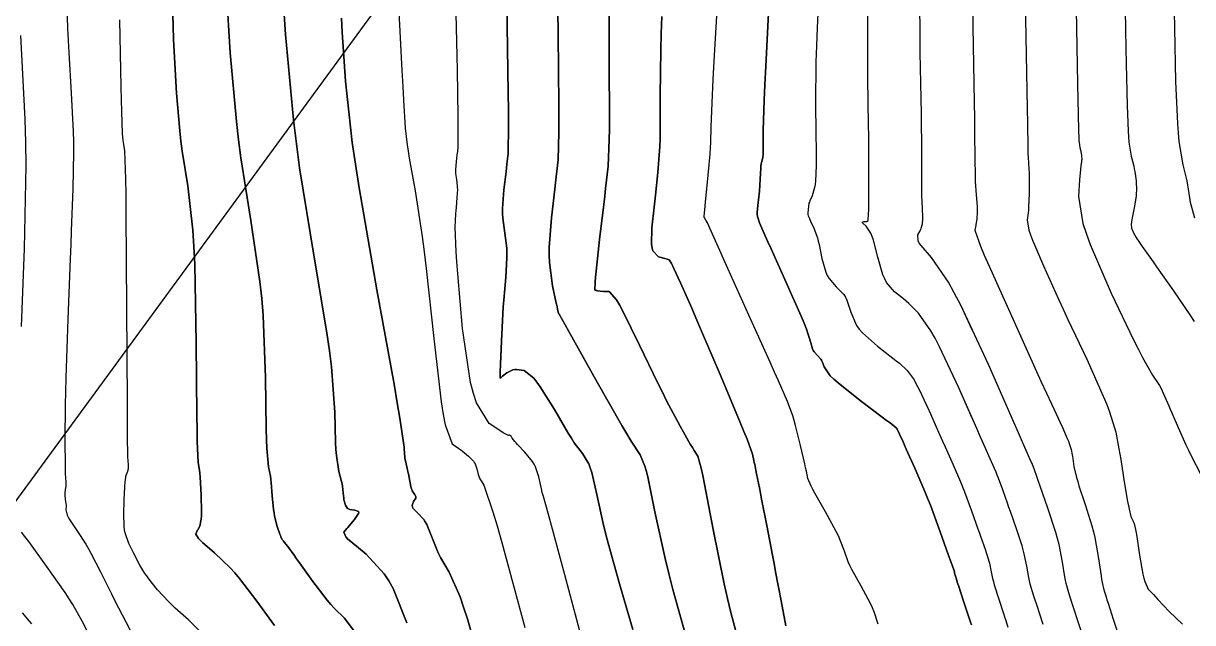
# Model space of a CAD drawing. Header units: metres. Extents: x 837117 to 838479, y 1189012 to 1191015.
# Drawn here: x 837814.5 to 837889, y 1189309.5 to 1189347.6 of the extents above; entities that cross this region are included whole.
import ezdxf

# ---------------------------------------------------------------- set-up
doc = ezdxf.new("R2010")
doc.units = ezdxf.units.M
doc.header["$LTSCALE"] = 0.3
for name, color, linetype in [('CORREDORVIA', 70, 'Continuous'), ('COTAS 10', 1, 'Continuous'), ('COTAS INT', 252, 'Continuous')]:
    doc.layers.add(name, color=color, linetype=linetype)

msp = doc.modelspace()

# ---------------------------------------------------------------- linework, layer by layer
at = {"layer": 'CORREDORVIA'}
msp.add_lwpolyline([(837910.676, 1191000.965), (838157.033, 1190996.193), (838237.174, 1190821.339), (838237.001, 1190602.875), (838240.031, 1190437.198), (838223.537, 1190366.272), (838212.196, 1190288.92), (838221.396, 1189997.878), (837954.545, 1189509.173), (837751.159, 1189231.384), (837593.191, 1189234.399), (837744.487, 1189686.609), (837750.277, 1189933.973), (837723.624, 1190051.525), (837726.092, 1190134.48), (837885.383, 1190229.429), (837983.184, 1190344.12), (837817.554, 1190502.187), (837798.033, 1190660.17), (837963.574, 1190795.982)], close=True, dxfattribs=at)
at = {"layer": 'COTAS 10'}
for points in [[(837865.293, 1189352.448), (837865.05, 1189347.317), (837865.007, 1189346.172), (837864.974, 1189345.148), (837864.942, 1189342.448), (837864.97, 1189340.684), (837864.975, 1189340.249), (837864.978, 1189339.838), (837864.982, 1189338.548), (837864.942, 1189337.563), (837864.918, 1189337.343), (837864.889, 1189337.147), (837864.736, 1189336.632), (837864.583, 1189336.304), (837864.553, 1189336.226), (837864.529, 1189336.154), (837864.487, 1189335.941), (837864.478, 1189335.78), (837864.475, 1189335.741), (837864.471, 1189335.704), (837864.454, 1189335.591), (837864.445, 1189335.496), (837864.447, 1189335.471), (837864.45, 1189335.446), (837864.477, 1189335.36), (837864.554, 1189335.187), (837864.59, 1189335.107), (837864.632, 1189335.014), (837864.835, 1189334.565), (837865.062, 1189333.941), (837865.12, 1189333.738), (837865.175, 1189333.521), (837865.354, 1189332.631), (837865.594, 1189331.762), (837865.687, 1189331.56), (837865.792, 1189331.374), (837866.268, 1189330.841), (837866.746, 1189330.334), (837866.853, 1189330.165), (837866.948, 1189329.984), (837867.199, 1189329.224), (837867.565, 1189328.379), (837867.733, 1189328.144), (837867.93, 1189327.908), (837868.884, 1189327.055), (837869.871, 1189326.296), (837870.09, 1189326.121), (837870.285, 1189325.962), (837870.793, 1189325.51), (837871.22, 1189324.9), (837871.365, 1189324.64), (837871.522, 1189324.341), (837872.183, 1189322.93), (837872.866, 1189321.388), (837873.037, 1189321.005), (837873.199, 1189320.642), (837873.715, 1189319.491), (837874.176, 1189318.419), (837874.302, 1189318.106), (837874.428, 1189317.786), (837874.881, 1189316.568), (837874.923, 1189316.449)], [(837865.293, 1189352.448), (837865.05, 1189347.317), (837865.007, 1189346.172), (837864.974, 1189345.148), (837864.942, 1189342.448), (837864.97, 1189340.684), (837864.975, 1189340.249), (837864.978, 1189339.838), (837864.982, 1189338.548), (837864.942, 1189337.563), (837864.918, 1189337.343), (837864.889, 1189337.147), (837864.736, 1189336.632), (837864.583, 1189336.304), (837864.553, 1189336.226), (837864.529, 1189336.154), (837864.487, 1189335.941), (837864.478, 1189335.78), (837864.475, 1189335.741), (837864.471, 1189335.704), (837864.454, 1189335.591), (837864.445, 1189335.496), (837864.447, 1189335.471), (837864.45, 1189335.446), (837864.477, 1189335.36), (837864.554, 1189335.187), (837864.59, 1189335.107), (837864.632, 1189335.014), (837864.835, 1189334.565), (837865.062, 1189333.941), (837865.12, 1189333.738), (837865.175, 1189333.521), (837865.354, 1189332.631), (837865.594, 1189331.762), (837865.687, 1189331.56), (837865.792, 1189331.374), (837866.268, 1189330.841), (837866.746, 1189330.334), (837866.853, 1189330.165), (837866.948, 1189329.984), (837867.199, 1189329.224), (837867.565, 1189328.379), (837867.733, 1189328.144), (837867.93, 1189327.908), (837868.884, 1189327.055), (837869.871, 1189326.296), (837870.09, 1189326.121), (837870.285, 1189325.962), (837870.793, 1189325.51), (837871.22, 1189324.9), (837871.365, 1189324.64), (837871.522, 1189324.341), (837872.183, 1189322.93), (837872.866, 1189321.388), (837873.037, 1189321.005), (837873.199, 1189320.642), (837873.715, 1189319.491), (837874.176, 1189318.419), (837874.302, 1189318.106), (837874.428, 1189317.786), (837874.881, 1189316.568), (837875.289, 1189315.424), (837875.386, 1189315.149), (837875.477, 1189314.893), (837875.75, 1189314.121), (837875.946, 1189313.52), (837875.988, 1189313.372), (837876.024, 1189313.231), (837876.112, 1189312.788), (837876.223, 1189312.267), (837876.274, 1189312.077), (837876.334, 1189311.868), (837876.622, 1189310.946), (837876.922, 1189310.034), (837876.989, 1189309.831), (837877.048, 1189309.65), (837877.204, 1189309.172)], [(837857.025, 1189307.411), (837855.861, 1189311.559), (837855.597, 1189312.573), (837855.36, 1189313.529), (837854.717, 1189316.499), (837854.284, 1189318.633), (837854.179, 1189319.063), (837854.08, 1189319.423), (837853.777, 1189320.141), (837853.199, 1189321.009), (837852.927, 1189321.463), (837852.606, 1189322.01), (837851.043, 1189324.758), (837849.526, 1189327.463), (837849.235, 1189327.982), (837849, 1189328.402), (837848.617, 1189329.09), (837848.6, 1189329.122), (837848.596, 1189329.128), (837848.593, 1189329.133), (837848.582, 1189329.141), (837848.516, 1189329.408), (837848.478, 1189329.577), (837848.431, 1189329.787), (837848.189, 1189330.886), (837847.997, 1189332.385), (837847.982, 1189332.846), (837847.983, 1189333.328), (837848.122, 1189335.234), (837848.336, 1189337.039), (837848.385, 1189337.456), (837848.428, 1189337.838), (837848.545, 1189338.918), (837848.597, 1189340.658), (837848.599, 1189341.456), (837848.596, 1189342.39), (837848.542, 1189346.905), (837848.496, 1189351.666)], [(837848.496, 1189351.666), (837848.542, 1189346.905), (837848.596, 1189342.39), (837848.599, 1189341.456), (837848.597, 1189340.658), (837848.545, 1189338.918), (837848.428, 1189337.838), (837848.385, 1189337.456), (837848.336, 1189337.039), (837848.122, 1189335.234), (837847.983, 1189333.328), (837847.982, 1189332.846), (837847.997, 1189332.385), (837848.189, 1189330.886), (837848.431, 1189329.787), (837848.478, 1189329.577), (837848.516, 1189329.408), (837848.582, 1189329.141), (837848.593, 1189329.133), (837848.596, 1189329.128), (837848.6, 1189329.122), (837848.617, 1189329.09), (837849, 1189328.402), (837849.235, 1189327.982), (837849.526, 1189327.463), (837851.043, 1189324.758), (837852.606, 1189322.01), (837852.927, 1189321.463), (837853.199, 1189321.009), (837853.777, 1189320.141), (837854.08, 1189319.423), (837854.179, 1189319.063), (837854.284, 1189318.633), (837854.717, 1189316.499), (837855.36, 1189313.529), (837855.597, 1189312.573), (837855.861, 1189311.559), (837857.025, 1189307.411)], [(837838.919, 1189309.442), (837838.035, 1189311.619), (837837.759, 1189312.116), (837837.469, 1189312.567), (837836.311, 1189313.816), (837835.335, 1189314.609), (837835.161, 1189314.773), (837835.028, 1189314.913), (837834.893, 1189315.22), (837835.081, 1189315.434), (837835.151, 1189315.517), (837835.23, 1189315.609), (837835.58, 1189316.024), (837835.828, 1189316.407), (837835.842, 1189316.479), (837835.833, 1189316.536), (837835.6, 1189316.618), (837835.272, 1189316.658), (837835.202, 1189316.689), (837835.141, 1189316.727), (837834.995, 1189316.936), (837834.922, 1189317.216), (837834.906, 1189317.3), (837834.892, 1189317.386), (837834.861, 1189317.719), (837834.808, 1189318.141), (837834.781, 1189318.283), (837834.749, 1189318.436), (837834.588, 1189319.083), (837834.43, 1189320.096), (837834.398, 1189320.481), (837834.373, 1189320.912), (837834.327, 1189322.843), (837834.115, 1189325.731), (837833.985, 1189326.764), (837833.824, 1189327.899), (837832.986, 1189332.843), (837832.078, 1189338.409), (837831.873, 1189339.937), (837831.688, 1189341.458), (837831.19, 1189346.904), (837830.888, 1189351.385)], [(837830.888, 1189351.385), (837831.19, 1189346.904), (837831.688, 1189341.458), (837831.873, 1189339.937), (837832.078, 1189338.409), (837832.986, 1189332.843), (837833.824, 1189327.899), (837833.985, 1189326.764), (837834.115, 1189325.731), (837834.327, 1189322.843), (837834.373, 1189320.912), (837834.398, 1189320.481), (837834.43, 1189320.096), (837834.588, 1189319.083), (837834.749, 1189318.436), (837834.781, 1189318.283), (837834.808, 1189318.141), (837834.861, 1189317.719), (837834.892, 1189317.386), (837834.906, 1189317.3), (837834.922, 1189317.216), (837834.995, 1189316.936), (837835.141, 1189316.727), (837835.202, 1189316.689), (837835.272, 1189316.658), (837835.6, 1189316.618), (837835.833, 1189316.536), (837835.842, 1189316.479), (837835.828, 1189316.407), (837835.58, 1189316.024), (837835.23, 1189315.609), (837835.151, 1189315.517), (837835.081, 1189315.434), (837834.893, 1189315.22), (837835.028, 1189314.913), (837835.161, 1189314.773), (837835.335, 1189314.609), (837836.311, 1189313.816), (837837.469, 1189312.567), (837837.759, 1189312.116), (837838.035, 1189311.619), (837838.919, 1189309.442)], [(837881.513, 1189350.835), (837881.615, 1189344.935), (837881.636, 1189343.753), (837881.653, 1189342.767), (837881.689, 1189340.835), (837881.712, 1189340.263), (837881.722, 1189340.134), (837881.733, 1189340.017), (837881.786, 1189339.7), (837881.84, 1189339.473), (837881.852, 1189339.412), (837881.863, 1189339.353), (837881.894, 1189339.146), (837881.901, 1189338.932), (837881.898, 1189338.868), (837881.892, 1189338.802), (837881.853, 1189338.543), (837881.796, 1189338.076), (837881.78, 1189337.879), (837881.764, 1189337.651), (837881.703, 1189336.583), (837881.983, 1189334.87), (837882.181, 1189334.237), (837882.432, 1189333.534), (837883.776, 1189330.42), (837885.206, 1189327.452), (837885.512, 1189326.84), (837885.778, 1189326.321), (837886.415, 1189325.204), (837886.765, 1189324.684), (837886.851, 1189324.54), (837886.932, 1189324.396), (837887.186, 1189323.877), (837887.453, 1189323.254), (837887.542, 1189323.044), (837887.638, 1189322.818), (837888.041, 1189321.868), (837888.54, 1189320.763), (837888.697, 1189320.439), (837888.861, 1189320.107), (837889.521, 1189318.844)], [(837814.364, 1189328.315), (837814.559, 1189333.241), (837814.652, 1189338.547), (837814.636, 1189340.021), (837814.602, 1189341.496), (837814.33, 1189346.842)], [(837818.84, 1189308.327), (837818.229, 1189309.542), (837817.626, 1189310.607), (837817.395, 1189310.972), (837817.136, 1189311.367), (837815.966, 1189313.048), (837814.824, 1189314.614), (837814.582, 1189314.937), (837814.372, 1189315.213)]]:
    msp.add_lwpolyline(points, dxfattribs=at)
at = {"layer": 'COTAS INT'}
for points in [[(837874.894, 1189352.476), (837874.96, 1189347.411), (837875.045, 1189342.572), (837875.062, 1189341.574), (837875.074, 1189340.723), (837875.093, 1189338.884), (837875.105, 1189338.016), (837875.114, 1189337.778), (837875.125, 1189337.541), (837875.186, 1189336.694), (837875.237, 1189335.944), (837875.242, 1189335.769), (837875.244, 1189335.607), (837875.217, 1189335.14), (837875.167, 1189334.802), (837875.154, 1189334.722), (837875.141, 1189334.649), (837875.096, 1189334.433), (837875.455, 1189333.425), (837875.697, 1189332.851), (837876, 1189332.15), (837877.611, 1189328.554), (837879.304, 1189324.835), (837879.66, 1189324.056), (837879.967, 1189323.386), (837880.668, 1189321.87), (837880.985, 1189321.164), (837881.051, 1189321.005), (837881.106, 1189320.862), (837881.225, 1189320.473), (837881.286, 1189320.135), (837881.305, 1189320.022), (837881.326, 1189319.902), (837881.407, 1189319.401), (837881.571, 1189318.69), (837881.644, 1189318.438), (837881.728, 1189318.162), (837882.13, 1189316.963), (837882.551, 1189315.613), (837882.646, 1189315.242), (837882.733, 1189314.872), (837882.972, 1189313.543), (837883.133, 1189312.431), (837883.17, 1189312.197), (837883.205, 1189311.996), (837883.307, 1189311.536), (837883.449, 1189311.098), (837883.51, 1189310.909), (837883.581, 1189310.692), (837883.911, 1189309.667), (837884.239, 1189308.654)], [(837874.894, 1189352.476), (837874.96, 1189347.411), (837875.045, 1189342.572), (837875.062, 1189341.574), (837875.074, 1189340.723), (837875.093, 1189338.884), (837875.105, 1189338.016), (837875.114, 1189337.778), (837875.125, 1189337.541), (837875.186, 1189336.694), (837875.237, 1189335.944), (837875.242, 1189335.769), (837875.244, 1189335.607), (837875.217, 1189335.14), (837875.167, 1189334.802), (837875.154, 1189334.722), (837875.141, 1189334.649), (837875.096, 1189334.433), (837875.455, 1189333.425), (837875.697, 1189332.851), (837876, 1189332.15), (837877.611, 1189328.554), (837879.304, 1189324.835), (837879.66, 1189324.056), (837879.967, 1189323.386), (837880.668, 1189321.87), (837880.985, 1189321.164), (837881.051, 1189321.005), (837881.106, 1189320.862), (837881.225, 1189320.473), (837881.286, 1189320.135), (837881.305, 1189320.022), (837881.326, 1189319.902), (837881.407, 1189319.401), (837881.571, 1189318.69), (837881.644, 1189318.438), (837881.728, 1189318.162), (837882.13, 1189316.963), (837882.551, 1189315.613), (837882.646, 1189315.242), (837882.733, 1189314.872), (837882.972, 1189313.543), (837883.133, 1189312.431), (837883.17, 1189312.197), (837883.205, 1189311.996), (837883.307, 1189311.536), (837883.449, 1189311.098), (837883.51, 1189310.909), (837883.581, 1189310.692), (837883.911, 1189309.667), (837884.239, 1189308.654)], [(837884.605, 1189352.368), (837884.695, 1189347.198), (837884.716, 1189346.052), (837884.735, 1189345.029), (837884.788, 1189342.368), (837884.854, 1189340.746), (837884.882, 1189340.38), (837884.914, 1189340.049), (837885.062, 1189339.151), (837885.215, 1189338.505), (837885.25, 1189338.334), (837885.282, 1189338.165), (837885.368, 1189337.58), (837885.39, 1189336.974), (837885.381, 1189336.791), (837885.365, 1189336.603), (837885.252, 1189335.87), (837885.125, 1189335.228), (837885.1, 1189335.097), (837885.08, 1189334.986), (837885.046, 1189334.755), (837885.068, 1189334.621), (837885.083, 1189334.572), (837885.103, 1189334.516), (837885.208, 1189334.273), (837885.373, 1189333.968), (837885.43, 1189333.875), (837885.492, 1189333.778), (837885.758, 1189333.396), (837886.244, 1189332.716), (837886.445, 1189332.431), (837886.674, 1189332.104), (837887.744, 1189330.573), (837888.828, 1189328.993), (837889.066, 1189328.634)], [(837868.93, 1189309.343), (837868.679, 1189310.147), (837868.57, 1189310.403), (837868.443, 1189310.673), (837867.845, 1189311.768), (837867.251, 1189312.832), (837867.127, 1189313.082), (837867.021, 1189313.314), (837866.784, 1189313.991), (837866.525, 1189314.712), (837866.404, 1189314.971), (837866.263, 1189315.257), (837865.578, 1189316.503), (837864.907, 1189317.689), (837864.775, 1189317.936), (837864.666, 1189318.149), (837864.465, 1189318.624), (837864.363, 1189319.097), (837864.316, 1189319.308), (837864.26, 1189319.554), (837863.994, 1189320.73), (837863.672, 1189322.012), (837863.582, 1189322.324), (837863.492, 1189322.617), (837863.163, 1189323.52), (837862.585, 1189324.84), (837862.337, 1189325.396), (837862.052, 1189326.034), (837860.707, 1189329.026), (837859.368, 1189331.993), (837859.088, 1189332.616), (837858.846, 1189333.152), (837858.299, 1189334.37), (837858.056, 1189334.899), (837858.007, 1189335.001), (837857.966, 1189335.083), (837857.882, 1189335.22), (837857.857, 1189335.242), (837857.853, 1189335.252), (837857.85, 1189335.265), (837857.85, 1189335.325), (837857.893, 1189335.735), (837857.916, 1189335.968), (837857.945, 1189336.252), (837858.093, 1189337.709), (837858.236, 1189339.308), (837858.262, 1189339.682), (837858.282, 1189340.026), (837858.307, 1189341.02), (837858.378, 1189343.036), (837858.427, 1189344.024), (837858.489, 1189345.199), (837858.819, 1189350.997)], [(837868.93, 1189309.343), (837868.679, 1189310.147), (837868.57, 1189310.403), (837868.443, 1189310.673), (837867.845, 1189311.768), (837867.251, 1189312.832), (837867.127, 1189313.082), (837867.021, 1189313.314), (837866.784, 1189313.991), (837866.525, 1189314.712), (837866.404, 1189314.971), (837866.263, 1189315.257), (837865.578, 1189316.503), (837864.907, 1189317.689), (837864.775, 1189317.936), (837864.666, 1189318.149), (837864.465, 1189318.624), (837864.363, 1189319.097), (837864.316, 1189319.308), (837864.26, 1189319.554), (837863.994, 1189320.73), (837863.672, 1189322.012), (837863.582, 1189322.324), (837863.492, 1189322.617), (837863.163, 1189323.52), (837862.585, 1189324.84), (837862.337, 1189325.396), (837862.052, 1189326.034), (837860.707, 1189329.026), (837859.368, 1189331.993), (837859.088, 1189332.616), (837858.846, 1189333.152), (837858.299, 1189334.37), (837858.056, 1189334.899), (837858.007, 1189335.001), (837857.966, 1189335.083), (837857.882, 1189335.22), (837857.857, 1189335.242), (837857.853, 1189335.252), (837857.85, 1189335.265), (837857.85, 1189335.325), (837857.893, 1189335.735), (837857.916, 1189335.968), (837857.945, 1189336.252), (837858.093, 1189337.709), (837858.236, 1189339.308), (837858.262, 1189339.682), (837858.282, 1189340.026), (837858.307, 1189341.02), (837858.378, 1189343.036), (837858.427, 1189344.024), (837858.489, 1189345.199), (837858.819, 1189350.997)], [(837817.218, 1189350.243), (837817.304, 1189347.283), (837817.336, 1189346.505), (837817.371, 1189345.746), (837817.528, 1189343.155), (837817.655, 1189340.719), (837817.672, 1189340.056), (837817.68, 1189339.399), (837817.642, 1189337.07), (837817.537, 1189334.402), (837817.503, 1189333.531), (837817.467, 1189332.603), (837817.32, 1189328.773), (837817.192, 1189325.027), (837817.169, 1189324.152), (837817.15, 1189323.347), (837817.124, 1189321.022), (837817.137, 1189319.487), (837817.142, 1189319.179), (837817.149, 1189318.922), (837817.178, 1189318.416), (837817.195, 1189318.233), (837817.194, 1189318.18), (837817.19, 1189318.126), (837817.153, 1189317.92), (837817.12, 1189317.695), (837817.118, 1189317.629), (837817.12, 1189317.56), (837817.155, 1189317.298), (837817.194, 1189317.031), (837817.199, 1189316.959), (837817.201, 1189316.889), (837817.188, 1189316.642), (837817.275, 1189316.294), (837817.341, 1189316.159), (837817.425, 1189316.008), (837817.878, 1189315.323), (837818.458, 1189314.437), (837818.622, 1189314.158), (837818.786, 1189313.866), (837819.393, 1189312.69), (837820.091, 1189311.284), (837820.313, 1189310.847), (837820.548, 1189310.389), (837821.502, 1189308.559)], [(837823.935, 1189350.553), (837824.022, 1189347.408), (837824.053, 1189346.595), (837824.088, 1189345.806), (837824.236, 1189343.165), (837824.449, 1189340.753), (837824.524, 1189340.108), (837824.605, 1189339.474), (837824.958, 1189337.268), (837825.282, 1189334.432), (837825.346, 1189333.402), (837825.399, 1189332.264), (837825.497, 1189327.268), (837825.532, 1189322.636), (837825.545, 1189321.729), (837825.559, 1189320.983), (837825.625, 1189319.646), (837825.699, 1189319.164), (837825.719, 1189318.957), (837825.739, 1189318.719), (837825.809, 1189317.597), (837825.836, 1189316.482), (837825.829, 1189316.248), (837825.815, 1189316.047), (837825.714, 1189315.592), (837825.591, 1189315.367), (837825.564, 1189315.311), (837825.54, 1189315.258), (837825.478, 1189315.09), (837825.633, 1189314.814), (837825.746, 1189314.693), (837825.888, 1189314.553), (837826.656, 1189313.887), (837827.658, 1189312.935), (837827.948, 1189312.614), (837828.244, 1189312.269), (837829.359, 1189310.818), (837830.48, 1189309.278)], [(837830.48, 1189309.278), (837829.359, 1189310.818), (837828.244, 1189312.269), (837827.948, 1189312.614), (837827.658, 1189312.935), (837826.656, 1189313.887), (837825.888, 1189314.553), (837825.746, 1189314.693), (837825.633, 1189314.814), (837825.478, 1189315.09), (837825.54, 1189315.258), (837825.564, 1189315.311), (837825.591, 1189315.367), (837825.714, 1189315.592), (837825.815, 1189316.047), (837825.829, 1189316.248), (837825.836, 1189316.482), (837825.809, 1189317.597), (837825.739, 1189318.719), (837825.719, 1189318.957), (837825.699, 1189319.164), (837825.625, 1189319.646), (837825.559, 1189320.983), (837825.545, 1189321.729), (837825.532, 1189322.636), (837825.497, 1189327.268), (837825.399, 1189332.264), (837825.346, 1189333.402), (837825.282, 1189334.432), (837824.958, 1189337.268), (837824.605, 1189339.474), (837824.524, 1189340.108), (837824.449, 1189340.753), (837824.236, 1189343.165), (837824.088, 1189345.806), (837824.053, 1189346.595), (837824.022, 1189347.408), (837823.935, 1189350.553)], [(837874.871, 1189309.302), (837874.815, 1189309.472), (837874.746, 1189309.68), (837874.394, 1189310.749), (837874.043, 1189311.825), (837873.975, 1189312.037), (837873.92, 1189312.213), (837873.826, 1189312.537), (837873.807, 1189312.629), (837873.8, 1189312.659), (837873.791, 1189312.69), (837873.75, 1189312.816), (837873.589, 1189313.27), (837873.402, 1189313.794), (837872.89, 1189315.233), (837872.261, 1189316.924), (837872.085, 1189317.369), (837871.909, 1189317.804), (837871.27, 1189319.293), (837870.729, 1189320.49), (837870.616, 1189320.741), (837870.519, 1189320.958), (837870.298, 1189321.451), (837870.193, 1189321.676), (837870.168, 1189321.724), (837870.144, 1189321.766), (837870.076, 1189321.863), (837869.692, 1189322.162), (837869.47, 1189322.331), (837869.198, 1189322.537), (837867.796, 1189323.592), (837866.389, 1189324.709), (837866.114, 1189324.955), (837865.888, 1189325.174), (837865.485, 1189325.733), (837865.372, 1189326.075), (837865.329, 1189326.157), (837865.281, 1189326.233), (837865.066, 1189326.461), (837864.851, 1189326.702), (837864.804, 1189326.785), (837864.762, 1189326.876), (837864.654, 1189327.268), (837864.368, 1189328.125), (837864.213, 1189328.509), (837864.026, 1189328.958), (837863.079, 1189331.111), (837862.112, 1189333.257), (837861.912, 1189333.7), (837861.741, 1189334.079), (837861.37, 1189334.905), (837861.244, 1189335.318), (837861.228, 1189335.437), (837861.221, 1189335.558), (837861.262, 1189336.011), (837861.344, 1189336.55), (837861.362, 1189336.725), (837861.378, 1189336.912), (837861.42, 1189337.681), (837861.456, 1189338.381), (837861.468, 1189338.525), (837861.481, 1189338.648), (837861.536, 1189338.908), (837861.585, 1189339.075), (837861.595, 1189339.138), (837861.603, 1189339.21), (837861.616, 1189339.529), (837861.615, 1189339.947), (837861.613, 1189340.081), (837861.612, 1189340.222), (837861.603, 1189340.794), (837861.668, 1189342.706), (837861.713, 1189343.691), (837861.769, 1189344.874), (837862.071, 1189350.794)], [(837862.071, 1189350.794), (837861.769, 1189344.874), (837861.713, 1189343.691), (837861.668, 1189342.706), (837861.603, 1189340.794), (837861.612, 1189340.222), (837861.613, 1189340.081), (837861.615, 1189339.947), (837861.616, 1189339.529), (837861.603, 1189339.21), (837861.595, 1189339.138), (837861.585, 1189339.075), (837861.536, 1189338.908), (837861.481, 1189338.648), (837861.468, 1189338.525), (837861.456, 1189338.381), (837861.42, 1189337.681), (837861.378, 1189336.912), (837861.362, 1189336.725), (837861.344, 1189336.55), (837861.262, 1189336.011), (837861.221, 1189335.558), (837861.228, 1189335.437), (837861.244, 1189335.318), (837861.37, 1189334.905), (837861.741, 1189334.079), (837861.912, 1189333.7), (837862.112, 1189333.257), (837863.079, 1189331.111), (837864.026, 1189328.958), (837864.213, 1189328.509), (837864.368, 1189328.125), (837864.654, 1189327.268), (837864.762, 1189326.876), (837864.804, 1189326.785), (837864.851, 1189326.702), (837865.066, 1189326.461), (837865.281, 1189326.233), (837865.329, 1189326.157), (837865.372, 1189326.075), (837865.485, 1189325.733), (837865.888, 1189325.174), (837866.114, 1189324.955), (837866.389, 1189324.709), (837867.796, 1189323.592), (837869.198, 1189322.537), (837869.47, 1189322.331), (837869.692, 1189322.162), (837870.076, 1189321.863), (837870.144, 1189321.766), (837870.168, 1189321.724), (837870.193, 1189321.676), (837870.298, 1189321.451), (837870.519, 1189320.958), (837870.616, 1189320.741), (837870.729, 1189320.49), (837871.27, 1189319.293), (837871.909, 1189317.804), (837872.085, 1189317.369), (837872.261, 1189316.924), (837872.89, 1189315.233), (837873.402, 1189313.794), (837873.589, 1189313.27), (837873.75, 1189312.816), (837873.791, 1189312.69), (837873.8, 1189312.659), (837873.807, 1189312.629), (837873.826, 1189312.537), (837873.92, 1189312.213), (837873.975, 1189312.037), (837874.043, 1189311.825), (837874.394, 1189310.749), (837874.746, 1189309.68), (837874.815, 1189309.472), (837874.871, 1189309.302)], [(837835.554, 1189308.902), (837834.933, 1189309.739), (837834.273, 1189310.365), (837834.061, 1189310.604), (837833.838, 1189310.872), (837832.926, 1189312.074), (837832.076, 1189313.259), (837831.891, 1189313.515), (837831.728, 1189313.74), (837831.322, 1189314.293), (837831.105, 1189314.579), (837831.061, 1189314.636), (837831.024, 1189314.683), (837830.948, 1189314.772), (837830.885, 1189314.911), (837830.856, 1189314.989), (837830.822, 1189315.084), (837830.656, 1189315.57), (837830.487, 1189316.235), (837830.451, 1189316.443), (837830.419, 1189316.661), (837830.341, 1189317.532), (837830.276, 1189318.383), (837830.252, 1189318.589), (837830.225, 1189318.781), (837830.107, 1189319.364), (837829.994, 1189320.54), (837829.972, 1189321.105), (837829.952, 1189321.774), (837829.912, 1189325.055), (837829.757, 1189328.997), (837829.666, 1189330.083), (837829.553, 1189331.166), (837828.972, 1189335.055), (837828.334, 1189339.048), (837828.186, 1189340.196), (837828.051, 1189341.362), (837827.666, 1189345.728), (837827.416, 1189349.613)], [(837827.416, 1189349.613), (837827.666, 1189345.728), (837828.051, 1189341.362), (837828.186, 1189340.196), (837828.334, 1189339.048), (837828.972, 1189335.055), (837829.553, 1189331.166), (837829.666, 1189330.083), (837829.757, 1189328.997), (837829.912, 1189325.055), (837829.952, 1189321.774), (837829.972, 1189321.105), (837829.994, 1189320.54), (837830.107, 1189319.364), (837830.225, 1189318.781), (837830.252, 1189318.589), (837830.276, 1189318.383), (837830.341, 1189317.532), (837830.419, 1189316.661), (837830.451, 1189316.443), (837830.487, 1189316.235), (837830.656, 1189315.57), (837830.822, 1189315.084), (837830.856, 1189314.989), (837830.885, 1189314.911), (837830.948, 1189314.772), (837831.024, 1189314.683), (837831.061, 1189314.636), (837831.105, 1189314.579), (837831.322, 1189314.293), (837831.728, 1189313.74), (837831.891, 1189313.515), (837832.076, 1189313.259), (837832.926, 1189312.074), (837833.838, 1189310.872), (837834.061, 1189310.604), (837834.273, 1189310.365), (837834.933, 1189309.739), (837835.554, 1189308.902)], [(837838.34, 1189349.604), (837838.6, 1189344.594), (837838.654, 1189343.575), (837838.7, 1189342.716), (837838.801, 1189340.939), (837838.928, 1189339.879), (837838.991, 1189339.47), (837839.065, 1189339.012), (837839.432, 1189336.942), (837839.885, 1189334.045), (837840.014, 1189333.065), (837840.143, 1189332.008), (837840.622, 1189327.551), (837841.099, 1189323.505), (837841.228, 1189322.708), (837841.355, 1189322.05), (837841.802, 1189320.841), (837842.228, 1189320.541), (837842.341, 1189320.457), (837842.453, 1189320.371), (837842.84, 1189320.058), (837843.148, 1189319.74), (837843.21, 1189319.651), (837843.261, 1189319.562), (837843.362, 1189319.24), (837843.451, 1189318.883), (837843.495, 1189318.773), (837843.547, 1189318.658), (837843.805, 1189318.198), (837844.396, 1189316.511), (837844.659, 1189315.622), (837844.964, 1189314.55), (837846.421, 1189309.151)], [(837838.34, 1189349.604), (837838.6, 1189344.594), (837838.654, 1189343.575), (837838.7, 1189342.716), (837838.801, 1189340.939), (837838.928, 1189339.879), (837838.991, 1189339.47), (837839.065, 1189339.012), (837839.432, 1189336.942), (837839.885, 1189334.045), (837840.014, 1189333.065), (837840.143, 1189332.008), (837840.622, 1189327.551), (837841.099, 1189323.505), (837841.228, 1189322.708), (837841.355, 1189322.05), (837841.802, 1189320.841), (837842.228, 1189320.541), (837842.341, 1189320.457), (837842.453, 1189320.371), (837842.84, 1189320.058), (837843.148, 1189319.74), (837843.21, 1189319.651), (837843.261, 1189319.562), (837843.362, 1189319.24), (837843.451, 1189318.883), (837843.495, 1189318.773), (837843.547, 1189318.658), (837843.805, 1189318.198), (837844.396, 1189316.511), (837844.659, 1189315.622), (837844.964, 1189314.55), (837846.421, 1189309.151)], [(837874.923, 1189328.096), (837874.196, 1189329.655), (837873.786, 1189330.448), (837873.409, 1189331.133), (837872.326, 1189332.705), (837871.666, 1189333.452), (837871.556, 1189333.617), (837871.478, 1189333.763), (837871.46, 1189334.14), (837871.619, 1189334.405), (837871.653, 1189334.482), (837871.682, 1189334.559), (837871.752, 1189334.85), (837871.778, 1189335.167), (837871.78, 1189335.261), (837871.779, 1189335.358), (837871.759, 1189335.732), (837871.731, 1189336.336), (837871.726, 1189336.578), (837871.723, 1189336.853), (837871.72, 1189338.116), (837871.708, 1189340.185), (837871.699, 1189340.968), (837871.687, 1189341.842), (837871.62, 1189345.757), (837871.587, 1189350.033)], [(837881.949, 1189308.664), (837881.675, 1189309.502), (837881.403, 1189310.345), (837881.336, 1189310.55), (837881.274, 1189310.743), (837881.079, 1189311.339), (837880.915, 1189311.953), (837880.872, 1189312.157), (837880.829, 1189312.376), (837880.685, 1189313.292), (837880.458, 1189314.435), (837880.363, 1189314.798), (837880.255, 1189315.181), (837879.751, 1189316.732), (837879.253, 1189318.14), (837879.15, 1189318.433), (837879.061, 1189318.684), (837878.865, 1189319.239), (837878.764, 1189319.509), (837878.736, 1189319.58), (837878.708, 1189319.649), (837878.606, 1189319.887), (837878.137, 1189320.946), (837877.877, 1189321.533), (837877.562, 1189322.247), (837875.954, 1189325.888), (837874.196, 1189329.655), (837873.786, 1189330.448), (837873.409, 1189331.133), (837872.326, 1189332.705), (837871.666, 1189333.452), (837871.556, 1189333.617), (837871.478, 1189333.763), (837871.46, 1189334.14), (837871.619, 1189334.405), (837871.653, 1189334.482), (837871.682, 1189334.559), (837871.752, 1189334.85), (837871.778, 1189335.167), (837871.78, 1189335.261), (837871.779, 1189335.358), (837871.759, 1189335.732), (837871.731, 1189336.336), (837871.726, 1189336.578), (837871.723, 1189336.853), (837871.72, 1189338.116), (837871.708, 1189340.185), (837871.699, 1189340.968), (837871.687, 1189341.842), (837871.62, 1189345.757), (837871.587, 1189350.033)], [(837853.299, 1189309.015), (837852.465, 1189311.913), (837851.734, 1189314.516), (837851.569, 1189315.153), (837851.42, 1189315.753), (837851.016, 1189317.617), (837850.695, 1189319.006), (837850.598, 1189319.306), (837850.498, 1189319.571), (837850.106, 1189320.225), (837849.578, 1189320.906), (837849.392, 1189321.189), (837849.189, 1189321.511), (837848.31, 1189323.016), (837847.411, 1189324.473), (837847.195, 1189324.765), (837846.993, 1189325.01), (837846.385, 1189325.495), (837845.903, 1189325.578), (837845.781, 1189325.57), (837845.665, 1189325.548), (837845.286, 1189325.355), (837845.009, 1189325.133), (837844.956, 1189325.092), (837844.913, 1189325.061), (837844.846, 1189325.025), (837844.861, 1189325.4), (837844.881, 1189325.911), (837844.939, 1189327.38), (837845.024, 1189329.108), (837845.052, 1189329.553), (837845.082, 1189329.984), (837845.21, 1189331.42), (837845.285, 1189332.671), (837845.283, 1189332.986), (837845.271, 1189333.286), (837845.145, 1189334.255), (837845.021, 1189335.212), (837845.011, 1189335.504), (837845.011, 1189335.809), (837845.097, 1189337.009), (837845.232, 1189338.142), (837845.262, 1189338.404), (837845.289, 1189338.643), (837845.363, 1189339.321), (837845.384, 1189341.108), (837845.378, 1189342.047), (837845.367, 1189343.178), (837845.287, 1189348.866)], [(837845.287, 1189348.866), (837845.367, 1189343.178), (837845.378, 1189342.047), (837845.384, 1189341.108), (837845.363, 1189339.321), (837845.289, 1189338.643), (837845.262, 1189338.404), (837845.232, 1189338.142), (837845.097, 1189337.009), (837845.011, 1189335.809), (837845.011, 1189335.504), (837845.021, 1189335.212), (837845.145, 1189334.255), (837845.271, 1189333.286), (837845.283, 1189332.986), (837845.285, 1189332.671), (837845.21, 1189331.42), (837845.082, 1189329.984), (837845.052, 1189329.553), (837845.024, 1189329.108), (837844.939, 1189327.38), (837844.881, 1189325.911), (837844.861, 1189325.4), (837844.846, 1189325.025), (837844.913, 1189325.061), (837844.956, 1189325.092), (837845.009, 1189325.133), (837845.286, 1189325.355), (837845.665, 1189325.548), (837845.781, 1189325.57), (837845.903, 1189325.578), (837846.385, 1189325.495), (837846.993, 1189325.01), (837847.195, 1189324.765), (837847.411, 1189324.473), (837848.31, 1189323.016), (837849.189, 1189321.511), (837849.392, 1189321.189), (837849.578, 1189320.906), (837850.106, 1189320.225), (837850.498, 1189319.571), (837850.598, 1189319.306), (837850.695, 1189319.006), (837851.016, 1189317.617), (837851.42, 1189315.753), (837851.569, 1189315.153), (837851.734, 1189314.516), (837852.465, 1189311.913), (837853.299, 1189309.015)], [(837860.403, 1189306.927), (837859.549, 1189310.089), (837859.33, 1189310.998), (837859.119, 1189311.922), (837858.418, 1189315.381), (837857.872, 1189318.261), (837857.759, 1189318.82), (837857.662, 1189319.275), (837857.449, 1189320.058), (837857.212, 1189320.414), (837857.1, 1189320.6), (837856.968, 1189320.824), (837856.327, 1189321.951), (837855.461, 1189323.581), (837855.188, 1189324.122), (837854.9, 1189324.702), (837853.74, 1189327.123), (837852.68, 1189329.274), (837852.456, 1189329.684), (837852.261, 1189330.013), (837851.807, 1189330.533), (837851.559, 1189330.533), (837851.495, 1189330.536), (837851.433, 1189330.539), (837851.223, 1189330.56), (837851.052, 1189330.586), (837851.014, 1189330.593), (837850.98, 1189330.599), (837850.889, 1189330.62), (837850.897, 1189331.125), (837850.924, 1189331.436), (837850.963, 1189331.822), (837851.193, 1189333.837), (837851.458, 1189336.076), (837851.519, 1189336.603), (837851.574, 1189337.09), (837851.728, 1189338.515), (837851.81, 1189340.208), (837851.82, 1189340.865), (837851.825, 1189341.602), (837851.797, 1189344.943), (837851.79, 1189348.789)], [(837851.79, 1189348.789), (837851.797, 1189344.943), (837851.825, 1189341.602), (837851.82, 1189340.865), (837851.81, 1189340.208), (837851.728, 1189338.515), (837851.574, 1189337.09), (837851.519, 1189336.603), (837851.458, 1189336.076), (837851.193, 1189333.837), (837850.963, 1189331.822), (837850.924, 1189331.436), (837850.897, 1189331.125), (837850.889, 1189330.62), (837850.98, 1189330.599), (837851.014, 1189330.593), (837851.052, 1189330.586), (837851.223, 1189330.56), (837851.433, 1189330.539), (837851.495, 1189330.536), (837851.559, 1189330.533), (837851.807, 1189330.533), (837852.261, 1189330.013), (837852.456, 1189329.684), (837852.68, 1189329.274), (837853.74, 1189327.123), (837854.9, 1189324.702), (837855.188, 1189324.122), (837855.461, 1189323.581), (837856.327, 1189321.951), (837856.968, 1189320.824), (837857.1, 1189320.6), (837857.212, 1189320.414), (837857.449, 1189320.058), (837857.662, 1189319.275), (837857.759, 1189318.82), (837857.872, 1189318.261), (837858.418, 1189315.381), (837859.119, 1189311.922), (837859.33, 1189310.998), (837859.549, 1189310.089), (837860.403, 1189306.927)], [(837878.299, 1189349.065), (837878.404, 1189343.302), (837878.424, 1189342.179), (837878.44, 1189341.261), (837878.465, 1189339.651), (837878.473, 1189339.334), (837878.479, 1189339.231), (837878.486, 1189339.121), (837878.521, 1189338.668), (837878.553, 1189338.075), (837878.558, 1189337.877), (837878.56, 1189337.664), (837878.552, 1189336.772), (837878.519, 1189335.912), (837878.506, 1189335.719), (837878.491, 1189335.547), (837878.421, 1189335.089), (837878.531, 1189334.44), (837878.629, 1189334.147), (837878.757, 1189333.804), (837879.46, 1189332.157), (837880.428, 1189330.049), (837880.722, 1189329.416), (837881.027, 1189328.761), (837882.222, 1189326.217), (837883.277, 1189323.872), (837883.494, 1189323.343), (837883.679, 1189322.865), (837884.073, 1189321.574), (837884.267, 1189320.511), (837884.325, 1189320.177), (837884.384, 1189319.827), (837884.613, 1189318.42), (837884.825, 1189317.157), (837884.874, 1189316.896), (837884.918, 1189316.675), (837885.039, 1189316.198), (837885.127, 1189315.995), (837885.149, 1189315.946), (837885.171, 1189315.899), (837885.242, 1189315.758), (837885.337, 1189315.375), (837885.373, 1189315.177), (837885.413, 1189314.938), (837885.593, 1189313.743), (837885.802, 1189312.527), (837885.86, 1189312.276), (837885.918, 1189312.061), (837886.13, 1189311.592), (837886.465, 1189311.234), (837886.601, 1189311.089), (837886.756, 1189310.924), (837887.474, 1189310.161), (837888.332, 1189309.348)], [(837834.741, 1189347.936), (837834.794, 1189347.05), (837834.996, 1189343.922), (837835.43, 1189340.015), (837835.63, 1189338.638), (837835.864, 1189337.133), (837837, 1189330.631), (837838.096, 1189324.633), (837838.305, 1189323.446), (837838.473, 1189322.464), (837838.742, 1189320.631), (837838.762, 1189320.165), (837838.774, 1189320.046), (837838.789, 1189319.931), (837838.866, 1189319.552), (837838.959, 1189319.17), (837838.984, 1189319.054), (837839.008, 1189318.933), (837839.092, 1189318.456), (837839.189, 1189318.021), (837839.222, 1189317.926), (837839.257, 1189317.843), (837839.402, 1189317.633), (837839.489, 1189317.477), (837839.487, 1189317.426), (837839.474, 1189317.373), (837839.332, 1189317.154), (837839.242, 1189316.9), (837839.261, 1189316.824), (837839.299, 1189316.746), (837839.595, 1189316.441), (837839.986, 1189316.019), (837840.084, 1189315.867), (837840.177, 1189315.699), (837840.476, 1189314.964), (837840.811, 1189314.103), (837840.928, 1189313.856), (837841.055, 1189313.605), (837841.598, 1189312.669), (837842.3, 1189311.092), (837842.527, 1189310.438), (837842.768, 1189309.689), (837843.757, 1189306.2)], [(837843.757, 1189306.2), (837842.768, 1189309.689), (837842.527, 1189310.438), (837842.3, 1189311.092), (837841.598, 1189312.669), (837841.055, 1189313.605), (837840.928, 1189313.856), (837840.811, 1189314.103), (837840.476, 1189314.964), (837840.177, 1189315.699), (837840.084, 1189315.867), (837839.986, 1189316.019), (837839.595, 1189316.441), (837839.299, 1189316.746), (837839.261, 1189316.824), (837839.242, 1189316.9), (837839.332, 1189317.154), (837839.474, 1189317.373), (837839.487, 1189317.426), (837839.489, 1189317.477), (837839.402, 1189317.633), (837839.257, 1189317.843), (837839.222, 1189317.926), (837839.189, 1189318.021), (837839.092, 1189318.456), (837839.008, 1189318.933), (837838.984, 1189319.054), (837838.959, 1189319.17), (837838.866, 1189319.552), (837838.789, 1189319.931), (837838.774, 1189320.046), (837838.762, 1189320.165), (837838.742, 1189320.631), (837838.473, 1189322.464), (837838.305, 1189323.446), (837838.096, 1189324.633), (837837, 1189330.631), (837835.864, 1189337.133), (837835.63, 1189338.638), (837835.43, 1189340.015), (837834.996, 1189343.922), (837834.794, 1189347.05), (837834.741, 1189347.936)], [(837850.239, 1189307.724), (837848.975, 1189312.496), (837848.705, 1189313.505), (837848.469, 1189314.38), (837847.904, 1189316.416), (837847.607, 1189317.474), (837847.54, 1189317.733), (837847.479, 1189317.977), (837847.315, 1189318.734), (837847.106, 1189319.378), (837847.018, 1189319.55), (837846.915, 1189319.719), (837846.435, 1189320.308), (837845.964, 1189320.793), (837845.867, 1189320.897), (837845.786, 1189320.988), (837845.616, 1189321.205), (837845.549, 1189321.313), (837845.533, 1189321.334), (837845.518, 1189321.353), (837845.473, 1189321.389), (837845.436, 1189321.393), (837845.425, 1189321.392), (837845.415, 1189321.389), (837845.38, 1189321.369), (837845.172, 1189321.468), (837845.053, 1189321.541), (837844.908, 1189321.633), (837844.16, 1189322.129), (837843.339, 1189323.435), (837843.148, 1189324.039), (837842.972, 1189324.747), (837842.467, 1189328.177), (837842.149, 1189331.668), (837842.092, 1189332.415), (837842.048, 1189333.066), (837841.998, 1189334.623), (837842.039, 1189335.481), (837842.051, 1189335.691), (837842.065, 1189335.89), (837842.118, 1189336.512), (837842.149, 1189337.021), (837842.148, 1189337.148), (837842.143, 1189337.271), (837842.091, 1189337.665), (837842.041, 1189338.053), (837842.037, 1189338.172), (837842.037, 1189338.296), (837842.072, 1189338.784), (837842.127, 1189339.245), (837842.139, 1189339.351), (837842.15, 1189339.448), (837842.18, 1189339.724), (837842.186, 1189340.608), (837842.182, 1189341.089), (837842.176, 1189341.673), (837842.133, 1189344.633), (837842.05, 1189348.238)], [(837850.239, 1189307.724), (837848.975, 1189312.496), (837848.705, 1189313.505), (837848.469, 1189314.38), (837847.904, 1189316.416), (837847.607, 1189317.474), (837847.54, 1189317.733), (837847.479, 1189317.977), (837847.315, 1189318.734), (837847.106, 1189319.378), (837847.018, 1189319.55), (837846.915, 1189319.719), (837846.435, 1189320.308), (837845.964, 1189320.793), (837845.867, 1189320.897), (837845.786, 1189320.988), (837845.616, 1189321.205), (837845.549, 1189321.313), (837845.533, 1189321.334), (837845.518, 1189321.353), (837845.473, 1189321.389), (837845.436, 1189321.393), (837845.425, 1189321.392), (837845.415, 1189321.389), (837845.38, 1189321.369), (837845.172, 1189321.468), (837845.053, 1189321.541), (837844.908, 1189321.633), (837844.16, 1189322.129), (837843.339, 1189323.435), (837843.148, 1189324.039), (837842.972, 1189324.747), (837842.467, 1189328.177), (837842.149, 1189331.668), (837842.092, 1189332.415), (837842.048, 1189333.066), (837841.998, 1189334.623), (837842.039, 1189335.481), (837842.051, 1189335.691), (837842.065, 1189335.89), (837842.118, 1189336.512), (837842.149, 1189337.021), (837842.148, 1189337.148), (837842.143, 1189337.271), (837842.091, 1189337.665), (837842.041, 1189338.053), (837842.037, 1189338.172), (837842.037, 1189338.296), (837842.072, 1189338.784), (837842.127, 1189339.245), (837842.139, 1189339.351), (837842.15, 1189339.448), (837842.18, 1189339.724), (837842.186, 1189340.608), (837842.182, 1189341.089), (837842.176, 1189341.673), (837842.133, 1189344.633), (837842.05, 1189348.238)], [(837855.161, 1189348.049), (837855.117, 1189346.935), (837855.084, 1189345.913), (837855.052, 1189342.982), (837855.054, 1189340.814), (837855.041, 1189340.273), (837855.023, 1189339.758), (837854.91, 1189338.112), (837854.76, 1189336.671), (837854.718, 1189336.285), (837854.675, 1189335.906), (837854.521, 1189334.581), (837854.493, 1189333.518), (837854.53, 1189333.302), (837854.586, 1189333.121), (837854.951, 1189332.751), (837855.355, 1189332.631), (837855.435, 1189332.608), (837855.503, 1189332.589), (837855.632, 1189332.556), (837855.768, 1189332.326), (837855.839, 1189332.183), (837855.924, 1189332.006), (837856.352, 1189331.079), (837857.064, 1189329.462), (837857.329, 1189328.849), (837857.623, 1189328.165), (837858.928, 1189325.099), (837860.146, 1189322.195), (837860.384, 1189321.612), (837860.58, 1189321.126), (837860.933, 1189320.171), (837861.019, 1189319.78), (837861.046, 1189319.65), (837861.075, 1189319.511), (837861.194, 1189318.927), (837861.371, 1189318.031), (837861.437, 1189317.694), (837861.511, 1189317.319), (837861.837, 1189315.645), (837862.205, 1189313.738), (837862.304, 1189313.216), (837862.402, 1189312.696), (837862.746, 1189310.84), (837863.051, 1189309.247)], [(837863.051, 1189309.247), (837862.746, 1189310.84), (837862.402, 1189312.696), (837862.304, 1189313.216), (837862.205, 1189313.738), (837861.837, 1189315.645), (837861.511, 1189317.319), (837861.437, 1189317.694), (837861.371, 1189318.031), (837861.194, 1189318.927), (837861.075, 1189319.511), (837861.046, 1189319.65), (837861.019, 1189319.78), (837860.933, 1189320.171), (837860.58, 1189321.126), (837860.384, 1189321.612), (837860.146, 1189322.195), (837858.928, 1189325.099), (837857.623, 1189328.165), (837857.329, 1189328.849), (837857.064, 1189329.462), (837856.352, 1189331.079), (837855.924, 1189332.006), (837855.839, 1189332.183), (837855.768, 1189332.326), (837855.632, 1189332.556), (837855.503, 1189332.589), (837855.435, 1189332.608), (837855.355, 1189332.631), (837854.951, 1189332.751), (837854.586, 1189333.121), (837854.53, 1189333.302), (837854.493, 1189333.518), (837854.521, 1189334.581), (837854.675, 1189335.906), (837854.718, 1189336.285), (837854.76, 1189336.671), (837854.91, 1189338.112), (837855.023, 1189339.758), (837855.041, 1189340.273), (837855.054, 1189340.814), (837855.052, 1189342.982), (837855.084, 1189345.913), (837855.117, 1189346.935), (837855.161, 1189348.049)], [(837879.44, 1189309.337), (837879.226, 1189309.997), (837879.163, 1189310.191), (837879.098, 1189310.389), (837878.851, 1189311.142), (837878.624, 1189311.91), (837878.573, 1189312.117), (837878.526, 1189312.322), (837878.399, 1189313.04), (837878.241, 1189313.833), (837878.176, 1189314.085), (837878.101, 1189314.351), (837877.75, 1189315.427), (837877.365, 1189316.517), (837877.268, 1189316.791), (837877.175, 1189317.054), (837876.873, 1189317.903), (837876.596, 1189318.647), (837876.519, 1189318.843), (837876.442, 1189319.034), (837876.161, 1189319.689), (837875.668, 1189320.794), (837875.457, 1189321.269), (837875.214, 1189321.817), (837874.069, 1189324.409), (837872.851, 1189327.005), (837872.563, 1189327.557), (837872.296, 1189328.035), (837871.509, 1189329.158), (837870.879, 1189329.761), (837870.71, 1189329.912), (837870.545, 1189330.056), (837869.972, 1189330.518), (837869.472, 1189331.108), (837869.353, 1189331.333), (837869.242, 1189331.584), (837868.912, 1189332.714), (837868.63, 1189333.81), (837868.55, 1189334.04), (837868.468, 1189334.238), (837868.165, 1189334.686), (837867.952, 1189334.877), (837867.928, 1189334.913), (837867.919, 1189334.942), (837868.012, 1189334.984), (837868.173, 1189334.991), (837868.206, 1189334.998), (837868.235, 1189335.006), (837868.298, 1189335.055), (837868.326, 1189335.479), (837868.332, 1189335.723), (837868.337, 1189336.023), (837868.348, 1189337.568), (837868.342, 1189339.729), (837868.336, 1189340.418), (837868.328, 1189341.146), (837868.281, 1189344.103), (837868.281, 1189347.591), (837868.302, 1189348.654)], [(837874.923, 1189322.475), (837874.069, 1189324.409), (837872.851, 1189327.005), (837872.563, 1189327.557), (837872.296, 1189328.035), (837871.509, 1189329.158), (837870.879, 1189329.761), (837870.71, 1189329.912), (837870.545, 1189330.056), (837869.972, 1189330.518), (837869.472, 1189331.108), (837869.353, 1189331.333), (837869.242, 1189331.584), (837868.912, 1189332.714), (837868.63, 1189333.81), (837868.55, 1189334.04), (837868.468, 1189334.238), (837868.165, 1189334.686), (837867.952, 1189334.877), (837867.928, 1189334.913), (837867.919, 1189334.942), (837868.012, 1189334.984), (837868.173, 1189334.991), (837868.206, 1189334.998), (837868.235, 1189335.006), (837868.298, 1189335.055), (837868.326, 1189335.479), (837868.332, 1189335.723), (837868.337, 1189336.023), (837868.348, 1189337.568), (837868.342, 1189339.729), (837868.336, 1189340.418), (837868.328, 1189341.146), (837868.281, 1189344.103), (837868.281, 1189347.591), (837868.302, 1189348.654)], [(837887.796, 1189348.351), (837887.816, 1189347.292), (837887.886, 1189343.9), (837887.996, 1189341.229), (837888.042, 1189340.625), (837888.095, 1189340.08), (837888.339, 1189338.601), (837888.588, 1189337.57), (837888.643, 1189337.306), (837888.692, 1189337.053), (837888.819, 1189336.218), (837889.093, 1189335.234)], [(837826.03, 1189308.618), (837825.01, 1189309.622), (837824.155, 1189310.37), (837823.936, 1189310.578), (837823.726, 1189310.787), (837823.034, 1189311.544), (837822.472, 1189312.247), (837822.344, 1189312.421), (837822.227, 1189312.586), (837821.905, 1189313.109), (837821.649, 1189313.604), (837821.575, 1189313.752), (837821.498, 1189313.904), (837821.21, 1189314.492), (837820.976, 1189315.161), (837820.934, 1189315.364), (837820.902, 1189315.575), (837820.872, 1189316.404), (837820.905, 1189317.209), (837820.913, 1189317.405), (837820.922, 1189317.59), (837820.949, 1189318.163), (837820.986, 1189318.592), (837821.001, 1189318.687), (837821.017, 1189318.77), (837821.09, 1189318.984), (837821.155, 1189319.152), (837821.167, 1189319.207), (837821.175, 1189319.267), (837821.18, 1189319.512), (837821.166, 1189319.74), (837821.162, 1189319.788), (837821.158, 1189319.83), (837821.143, 1189319.928), (837821.124, 1189321.427), (837821.118, 1189322.352), (837821.111, 1189323.498), (837821.082, 1189329.48), (837821.04, 1189335.531), (837821.026, 1189336.72), (837821.011, 1189337.699), (837820.943, 1189339.48), (837820.876, 1189339.9), (837820.861, 1189340.021), (837820.847, 1189340.143), (837820.806, 1189340.602), (837820.759, 1189341.999), (837820.741, 1189342.713), (837820.721, 1189343.569), (837820.629, 1189347.84)], [(837826.03, 1189308.618), (837825.01, 1189309.622), (837824.155, 1189310.37), (837823.936, 1189310.578), (837823.726, 1189310.787), (837823.034, 1189311.544), (837822.472, 1189312.247), (837822.344, 1189312.421), (837822.227, 1189312.586), (837821.905, 1189313.109), (837821.649, 1189313.604), (837821.575, 1189313.752), (837821.498, 1189313.904), (837821.21, 1189314.492), (837820.976, 1189315.161), (837820.934, 1189315.364), (837820.902, 1189315.575), (837820.872, 1189316.404), (837820.905, 1189317.209), (837820.913, 1189317.405), (837820.922, 1189317.59), (837820.949, 1189318.163), (837820.986, 1189318.592), (837821.001, 1189318.687), (837821.017, 1189318.77), (837821.09, 1189318.984), (837821.155, 1189319.152), (837821.167, 1189319.207), (837821.175, 1189319.267), (837821.18, 1189319.512), (837821.166, 1189319.74), (837821.162, 1189319.788), (837821.158, 1189319.83), (837821.143, 1189319.928), (837821.124, 1189321.427), (837821.118, 1189322.352), (837821.111, 1189323.498), (837821.082, 1189329.48), (837821.04, 1189335.531), (837821.026, 1189336.72), (837821.011, 1189337.699), (837820.943, 1189339.48), (837820.876, 1189339.9), (837820.861, 1189340.021), (837820.847, 1189340.143), (837820.806, 1189340.602), (837820.759, 1189341.999), (837820.741, 1189342.713), (837820.721, 1189343.569), (837820.629, 1189347.84)], [(837879.44, 1189309.337), (837879.226, 1189309.997), (837879.163, 1189310.191), (837879.098, 1189310.389), (837878.851, 1189311.142), (837878.624, 1189311.91), (837878.573, 1189312.117), (837878.526, 1189312.322), (837878.399, 1189313.04), (837878.241, 1189313.833), (837878.176, 1189314.085), (837878.101, 1189314.351), (837877.75, 1189315.427), (837877.365, 1189316.517), (837877.268, 1189316.791), (837877.175, 1189317.054), (837876.873, 1189317.903), (837876.596, 1189318.647), (837876.519, 1189318.843), (837876.442, 1189319.034), (837876.161, 1189319.689), (837875.668, 1189320.794)], [(837815.03, 1189309.368), (837814.88, 1189309.554), (837814.417, 1189310.078)]]:
    msp.add_lwpolyline(points, dxfattribs=at)

doc.saveas('drawing.dxf')
